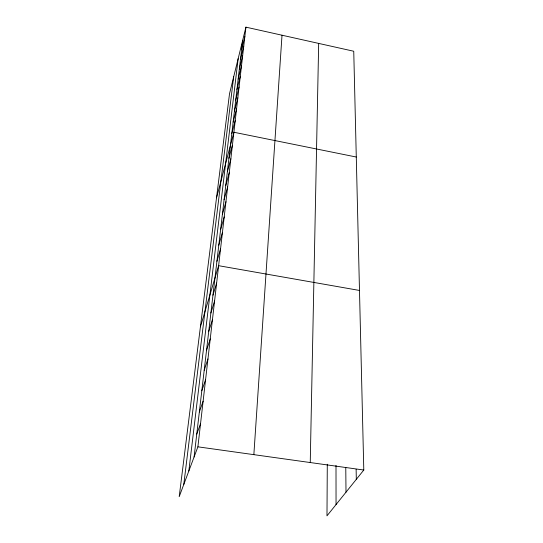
<?xml version="1.0" encoding="UTF-8"?>
<svg xmlns="http://www.w3.org/2000/svg" width="543" height="543" viewBox="0 0 543 543"><rect width="100%" height="100%" fill="white"/><g stroke="black" fill="none" stroke-linecap="round" stroke-linejoin="round"><path stroke-width="0.81" d="M327.293 464.245L326.981 515.85L363.796 470.034L353.744 51.246L245.925 27.15L229.526 93.695L179.204 496.675L197.896 446.828L245.925 27.15M310.243 462.548L318.673 43.406M253.852 454.654L282.014 35.214M194.089 456.996L242.687 40.277M188.842 470.971L238.153 58.692M183.792 484.431L233.68 76.834M241.594 49.657L244.852 36.517M240.474 59.255L243.753 46.114M239.327 69.097L242.626 55.949M238.153 79.176L241.472 66.029M236.945 89.507L240.291 76.366M235.71 100.102L239.076 86.968M234.447 110.962L237.834 97.849M233.144 122.114L236.558 109.014M231.807 133.551L235.241 120.485M216.528 197.795L233.897 132.261L356.283 157.029M228.922 158.318L232.397 145.327M227.354 171.731L230.863 158.78M225.745 185.543L229.275 172.654M224.089 199.77L227.639 186.955M222.372 214.444L225.949 201.704M220.607 229.58L224.205 216.935M218.788 245.198L222.406 232.655M216.908 261.326L220.546 248.898M200.415 326.832L218.625 265.69L359.486 290.451M212.958 295.202L216.637 283.059M210.881 313.012L214.58 301.032M208.729 331.434L212.456 319.637M206.503 350.513L210.25 338.92M204.202 370.272L207.962 358.916M201.813 390.763L205.587 379.659M199.335 412.015L203.123 401.189M196.763 434.074L200.564 423.567M197.896 446.828L363.796 470.034M356.133 469.301L356.31 479.354M345.776 467.584L346 492.182M336.002 465.351L336.049 504.569"/></g></svg>
